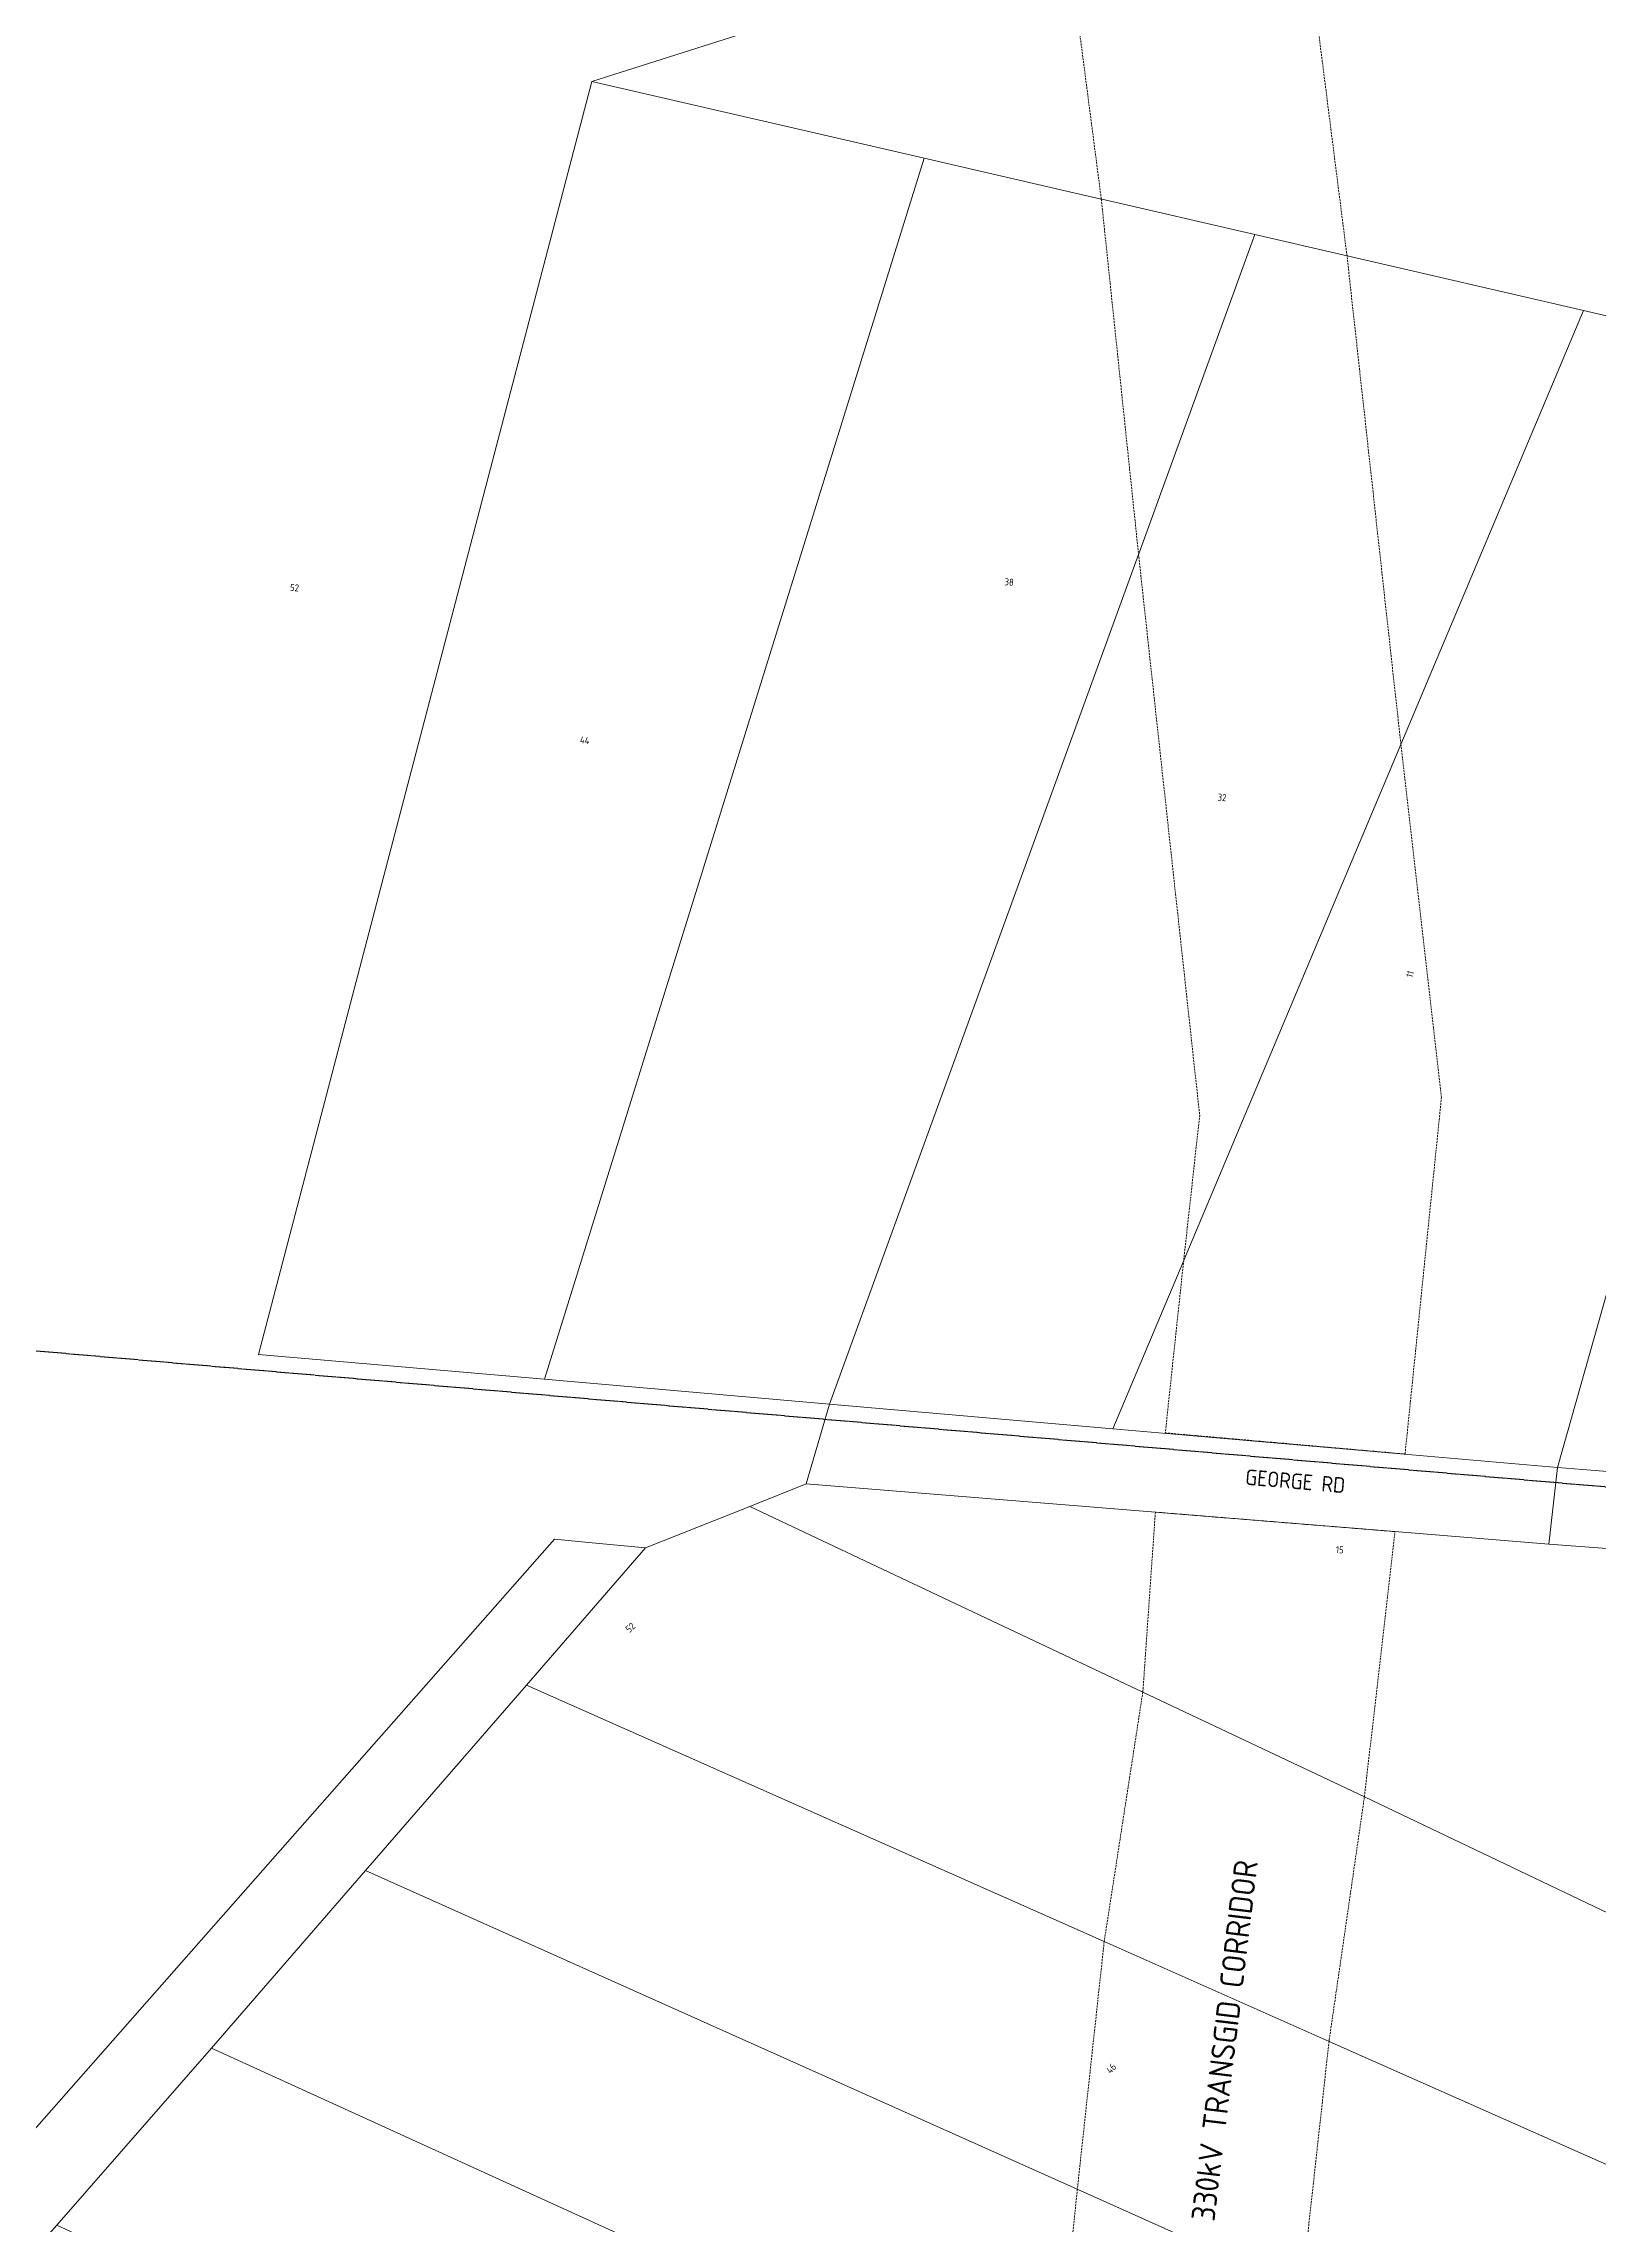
# Model space of a CAD drawing. Extents: x 294483 to 298733, y 6233899 to 6239242.
# Drawn here: x 295851 to 296250, y 6237220 to 6237780 of the extents above; entities that cross this region are included whole.
import ezdxf

# ---------------------------------------------------------------- set-up
doc = ezdxf.new("R2010")
doc.units = 0
doc.linetypes.add('Cable Exist OH', pattern=[1, 1, 0])
doc.linetypes.add('DASHED', pattern=[0.75, 0.5, -0.25])
for name, color, linetype, lineweight in [('Cadastre Easements_SP_EXT', 9, 'Continuous', 5), ('Cadastre Land Parcels_SP_EXT', 9, 'Continuous', 5), ('Cadastre Roads_SP_EXT', 94, 'Continuous', 15)]:
    doc.layers.add(name, color=color, linetype=linetype, lineweight=lineweight)
doc.layers.add('Mains_HV_EXT', color=1, linetype='Continuous', lineweight=25, true_color=0xff0000)
doc.styles.get("Standard").update_dxf_attribs({"font": 'isocp.shx'})

msp = doc.modelspace()

# ---------------------------------------------------------------- linework, layer by layer
at = {"layer": 'Cadastre Easements_SP_EXT', "linetype": 'DASHED'}
for points in [[(296209.78894, 6237509.44097), (296199.37994, 6237600.02803), (296185.56195, 6237725.39196), (296172.56693, 6237827.67994), (296163.3211, 6237909.13998), (296154.42195, 6237988.85494), (296151.47497, 6238051.13104), (296130.95994, 6238072.35198), (296082.8141, 6238120.59692), (296091.08396, 6238055.45607), (296095.979, 6237967.0469), (296104.82297, 6237887.76604), (296113.57691, 6237808.91302), (296122.53406, 6237739.9929), (296132.09497, 6237648.78996), (296147.77101, 6237504.82292), (296143.67298, 6237467.61909), (296138.95496, 6237423.33497), (296200.45092, 6237417.9119), (296209.78894, 6237509.44097)], [(296101.96298, 6237038.6959), (296142.91492, 6237085.65692), (296163.79805, 6237109.60606), (296163.87791, 6237110.37191), (296167.06206, 6237139.9181), (296167.17091, 6237140.94493), (296173.91794, 6237203.41406), (296180.94801, 6237267.17491), (296181.0151, 6237267.6471), (296190.03002, 6237329.97211), (296197.85106, 6237398.00194), (296136.40811, 6237402.99609), (296133.19192, 6237356.83598), (296123.27892, 6237292.78299), (296116.37998, 6237229.20695), (296110.06404, 6237166.99599), (296103.31009, 6237104.80104), (296100.37891, 6237041.16506), (296095.86798, 6237034.38103), (296095.56004, 6237031.35204), (296101.96298, 6237038.6959)]]:
    msp.add_lwpolyline(points, close=True, dxfattribs=at)
at = {"layer": 'Cadastre Land Parcels_SP_EXT', "linetype": 'Continuous'}
msp.add_lwpolyline([(296269.0963, 6237858.39119), (296172.56712, 6237827.68015), (296113.57736, 6237808.91283), (295991.87126, 6237770.19178), (296077.10897, 6237750.51242), (296122.5334, 6237739.9928), (296122.69002, 6237739.95544), (296161.9188, 6237730.86778), (296185.56155, 6237725.39221), (296246.21585, 6237711.34874), (296318.73905, 6237694.56148)], dxfattribs=at)
for points in [[(296077.10897, 6237750.51233), (295991.87126, 6237770.19169), (295906.36714, 6237443.46974), (295979.72305, 6237437.08426), (296077.10897, 6237750.51233)], [(296132.09461, 6237648.78981), (296132.24089, 6237649.18987), (296161.9188, 6237730.86778), (296122.69002, 6237739.95544), (296122.53349, 6237739.9928), (296077.10897, 6237750.51233), (295979.72305, 6237437.08426), (296052.85628, 6237430.71831), (296132.09461, 6237648.78981)], [(296143.67299, 6237467.61891), (296143.77395, 6237467.85776), (296199.37995, 6237600.02827), (296246.21594, 6237711.34874), (296185.56155, 6237725.39213), (296161.9188, 6237730.86778), (296132.24089, 6237649.18987), (296132.09461, 6237648.78981), (296052.85628, 6237430.71831), (296125.48636, 6237424.39467), (296143.67299, 6237467.61891)], [(296318.73905, 6237694.56148), (296246.21594, 6237711.34874), (296199.37995, 6237600.02827), (296143.77395, 6237467.85776), (296143.67299, 6237467.61891), (296125.48636, 6237424.39467), (296239.53314, 6237414.46449), (296318.73905, 6237694.56148)], [(296367.71666, 6237355.98026), (296365.09468, 6237366.39149), (296298.43739, 6237389.70963), (296258.03228, 6237393.24019), (296237.33763, 6237394.79087), (296197.85074, 6237398.00176), (296136.40807, 6237402.99644), (296046.84374, 6237410.27911), (296032.38316, 6237404.48599), (296133.19241, 6237356.83629), (296190.03003, 6237329.97169), (296307.73007, 6237273.74612), (296367.71666, 6237355.98026)], [(296294.131, 6237255.14893), (296307.73007, 6237273.74612), (296190.03003, 6237329.97169), (296133.19241, 6237356.83629), (296032.38316, 6237404.48599), (296005.60716, 6237393.82707), (295975.06404, 6237358.59676), (296123.27893, 6237292.7833), (296180.94838, 6237267.17506), (296269.62029, 6237227.79973), (296294.131, 6237255.14893)], [(296269.62002, 6237227.8), (296180.94803, 6237267.17497), (296123.27902, 6237292.78304), (295975.06404, 6237358.59702), (295933.82004, 6237311.036), (296116.37998, 6237229.20696), (296173.91799, 6237203.41401), (296226.59797, 6237179.79997), (296269.62002, 6237227.8)], [(296226.59797, 6237179.79997), (296173.91799, 6237203.41401), (296116.37998, 6237229.20696), (295933.82004, 6237311.036), (295894.26902, 6237265.42598), (296110.06402, 6237166.99598), (296167.17097, 6237140.94501), (296184.62797, 6237132.98297), (296226.59797, 6237179.79997)], [(296163.87801, 6237110.37203), (296183.90602, 6237132.19796), (296184.62797, 6237132.98297), (296167.17097, 6237140.94501), (296110.06402, 6237166.99598), (295894.26902, 6237265.42598), (295854.62198, 6237219.98901), (296103.31002, 6237104.80098), (296142.22301, 6237086.77397), (296163.87801, 6237110.37203)]]:
    msp.add_lwpolyline(points, close=True, dxfattribs=at)
at = {"layer": 'Cadastre Roads_SP_EXT', "linetype": 'Continuous'}
msp.add_lwpolyline([(296318.73902, 6237694.56151), (296239.53319, 6237414.46451), (296248.06061, 6237413.78279), (296260.05005, 6237412.8215)], dxfattribs=at)
for points in [[(296238.43855, 6237404.65366), (296239.53319, 6237414.46451), (296125.48631, 6237424.39467), (296052.85625, 6237430.71833), (296046.84378, 6237410.27908), (296136.40806, 6237402.99642), (296197.85084, 6237398.00176), (296237.33764, 6237394.79087), (296238.43855, 6237404.65366)], [(296005.60703, 6237393.82702), (295991.97403, 6237395.13597), (295982.31197, 6237396.06204), (295893.54597, 6237295.28902), (295846.33401, 6237241.61802), (295797.90202, 6237186.40203), (295745.43896, 6237126.59899), (295704.67402, 6237080.12403), (295692.66603, 6237061.03904), (295646.76303, 6236988.13196), (295654.75099, 6236984.18796), (295665.54601, 6236978.85801), (295697.50598, 6237030.13), (295720.23403, 6237067.21797), (295733.52801, 6237082.67898), (295774.70498, 6237129.411), (295815.12703, 6237175.237), (295854.62204, 6237219.98903), (295894.26902, 6237265.42596), (295933.82002, 6237311.03597), (295975.06401, 6237358.597), (296005.60703, 6237393.82702)]]:
    msp.add_lwpolyline(points, close=True, dxfattribs=at)
at = {"layer": 'Mains_HV_EXT', "linetype": 'Cable Exist OH'}
for p, q in [((295802.20347, 6237448.52855), (295897.83006, 6237440.18455)), ((295897.83006, 6237440.18455), (296254.85212, 6237409.26213))]:
    msp.add_line(p, q, dxfattribs=at)

# ---------------------------------------------------------------- texts
at = {"layer": 'Cadastre Land Parcels_SP_EXT'}
for s, rotation, p in [('52', 355.077301, (295914.38256, 6237639.44287)), ('38', 355.077545, (296097.64577, 6237640.88883)), ('44', 355.077301, (295988.76763, 6237600.31449)), ('32', 355.077148, (296152.32016, 6237585.62065)), ('11', 74.324097, (296202.40025, 6237540.03914)), ('15', 355.0955291, (296182.6532, 6237392.53464)), ('52', 42.6151402, (296001.49631, 6237371.93183)), ('46', 48.364811, (296124.95341, 6237258.72646))]:
    msp.add_text(s, height=1.8, rotation=rotation, dxfattribs=at).set_placement(p)
at = {"layer": 'Cadastre Roads_SP_EXT'}
for s, height, rotation, p in [('GEORGE RD', 4, 355.0955291, (296159.34436, 6237410.0374)), ('330kV TRANSGID CORRIDOR', 6, 83.1045488, (296151.5452, 6237220.78176))]:
    msp.add_text(s, height=height, rotation=rotation, dxfattribs=at).set_placement(p)

doc.saveas('drawing.dxf')
